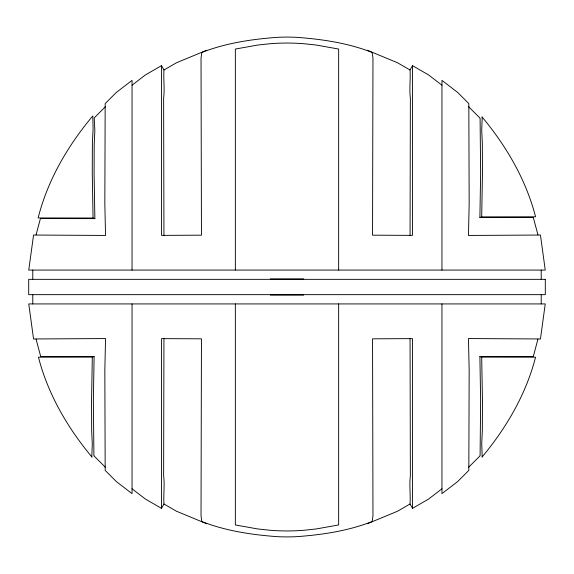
<?xml version="1.0" encoding="UTF-8"?>
<svg xmlns="http://www.w3.org/2000/svg" width="574" height="574" viewBox="0 0 574 574"><rect width="100%" height="100%" fill="white"/><g stroke="black" fill="none" stroke-linecap="round" stroke-linejoin="round"><path stroke-width="0.86" d="M163.942 338.222L163.633 475.76C164.803 485.188 163.346 494.58 163.963 504.001L161.473 508.334L145.459 499.093L132.049 488.797M410.058 235.778L410.367 98.24C409.197 88.812 410.654 79.42 410.037 69.999L412.527 65.666L428.541 74.907L441.951 85.203M93.914 455.72L93.361 400.422L94.114 356.504L92.306 357.114L91.531 401.47L91.675 430.787L92.278 443.81L91.804 456.839M480.086 118.28L480.639 173.578L479.886 217.496L481.694 216.886L482.469 172.53L482.325 143.213L481.722 130.19L482.196 117.161M132.049 85.203L145.459 74.907L161.473 65.666L161.531 235.376L201.452 235.175L201.029 58.247L201.811 52.464C225.733 43.107 251.419 39.262 276.926 37.36A191.573 191.573 0 0 1 297.074 37.36C322.581 39.262 348.267 43.107 372.189 52.464L372.971 58.247L372.548 235.175L412.469 235.376L412.527 65.666M441.951 488.797L428.541 499.093L412.527 508.334L412.469 338.624L372.548 338.825L372.971 515.753L372.189 521.536C348.267 530.893 322.581 534.738 297.074 536.64A191.573 191.573 0 0 1 276.926 536.64C251.419 534.738 225.733 530.893 201.811 521.536L201.029 515.753L201.452 338.825L161.531 338.624L161.473 508.334M161.473 65.666L163.963 69.999C163.346 79.42 164.803 88.812 163.633 98.24L163.942 235.778M412.527 508.334L410.037 504.001C410.654 494.58 409.197 485.188 410.367 475.76L410.058 338.222M36.069 234.795L40.417 218.565L94.868 218.629L94.093 173.578L94.201 144.526L94.853 130.528L94.215 117.892L105.58 106.527M537.938 339.177L533.275 356.576L479.886 356.504L480.639 400.422L480.086 455.72M92.421 116.357C67.646 145.99 47.592 180.293 38.142 217.948L93.06 218.02L94.868 218.629M481.959 457.155C506.333 427.967 526.057 394.209 535.556 357.193L481.694 357.114L479.886 356.504M92.816 115.955L93.081 129.085L92.385 143.213L92.263 172.53L93.06 218.02M468.42 467.466L479.807 456.079M163.963 69.999L176.527 62.738L206.712 50.239M410.037 504.001L397.473 511.262L367.288 523.761M481.694 216.886L535.556 216.807C526.057 179.791 506.333 146.033 481.959 116.845M479.886 217.496L533.275 217.424L537.938 234.823M94.114 356.504L40.725 356.576L36.062 339.177M92.306 357.114L38.444 357.193C47.943 394.209 67.667 427.967 92.041 457.155M270.34 295.086L303.66 295.086M367.288 50.239L397.473 62.738L410.037 69.999M206.712 523.761L176.527 511.262L163.963 504.001M468.42 106.534L479.807 117.921M94.193 456.079L105.58 467.466M482.196 456.839L481.722 443.81L482.325 430.787L482.469 401.47L481.694 357.114M541.217 270.074L541.217 279.344M541.217 294.656L541.217 303.926M441.951 270.074L441.951 80.374L457.643 92.421L468.822 103.593L469.166 203.806L468.456 235.44L540.443 235.039L545.25 270.074L28.75 270.074L33.557 235.039L105.544 235.44L104.834 203.806L105.178 103.593L116.357 92.421L132.049 80.374L132.049 270.074M441.951 303.926L441.951 493.626L457.643 481.579L468.822 470.407L469.166 370.194L468.456 338.56L540.443 338.961L545.25 303.926L28.75 303.926L33.557 338.961L105.544 338.56L104.834 370.194L105.178 470.407L116.357 481.579L132.049 493.626L132.049 303.926M338.653 270.074L338.653 49.048L316.224 45.045L304.127 43.746A210.923 210.923 0 0 0 269.873 43.746L257.776 45.045L235.347 49.048L235.347 270.074M338.653 303.926L338.653 524.952L316.224 528.955L304.127 530.254A210.923 210.923 0 0 1 269.873 530.254L257.776 528.955L235.347 524.952L235.347 303.926M303.66 279.337L303.66 278.914L270.34 278.914L270.34 279.337M32.783 270.074L32.783 279.344M32.783 294.656L32.783 303.926M545.3 279.344L28.7 279.344L28.7 294.656L545.3 294.656L545.3 279.344"/></g></svg>
